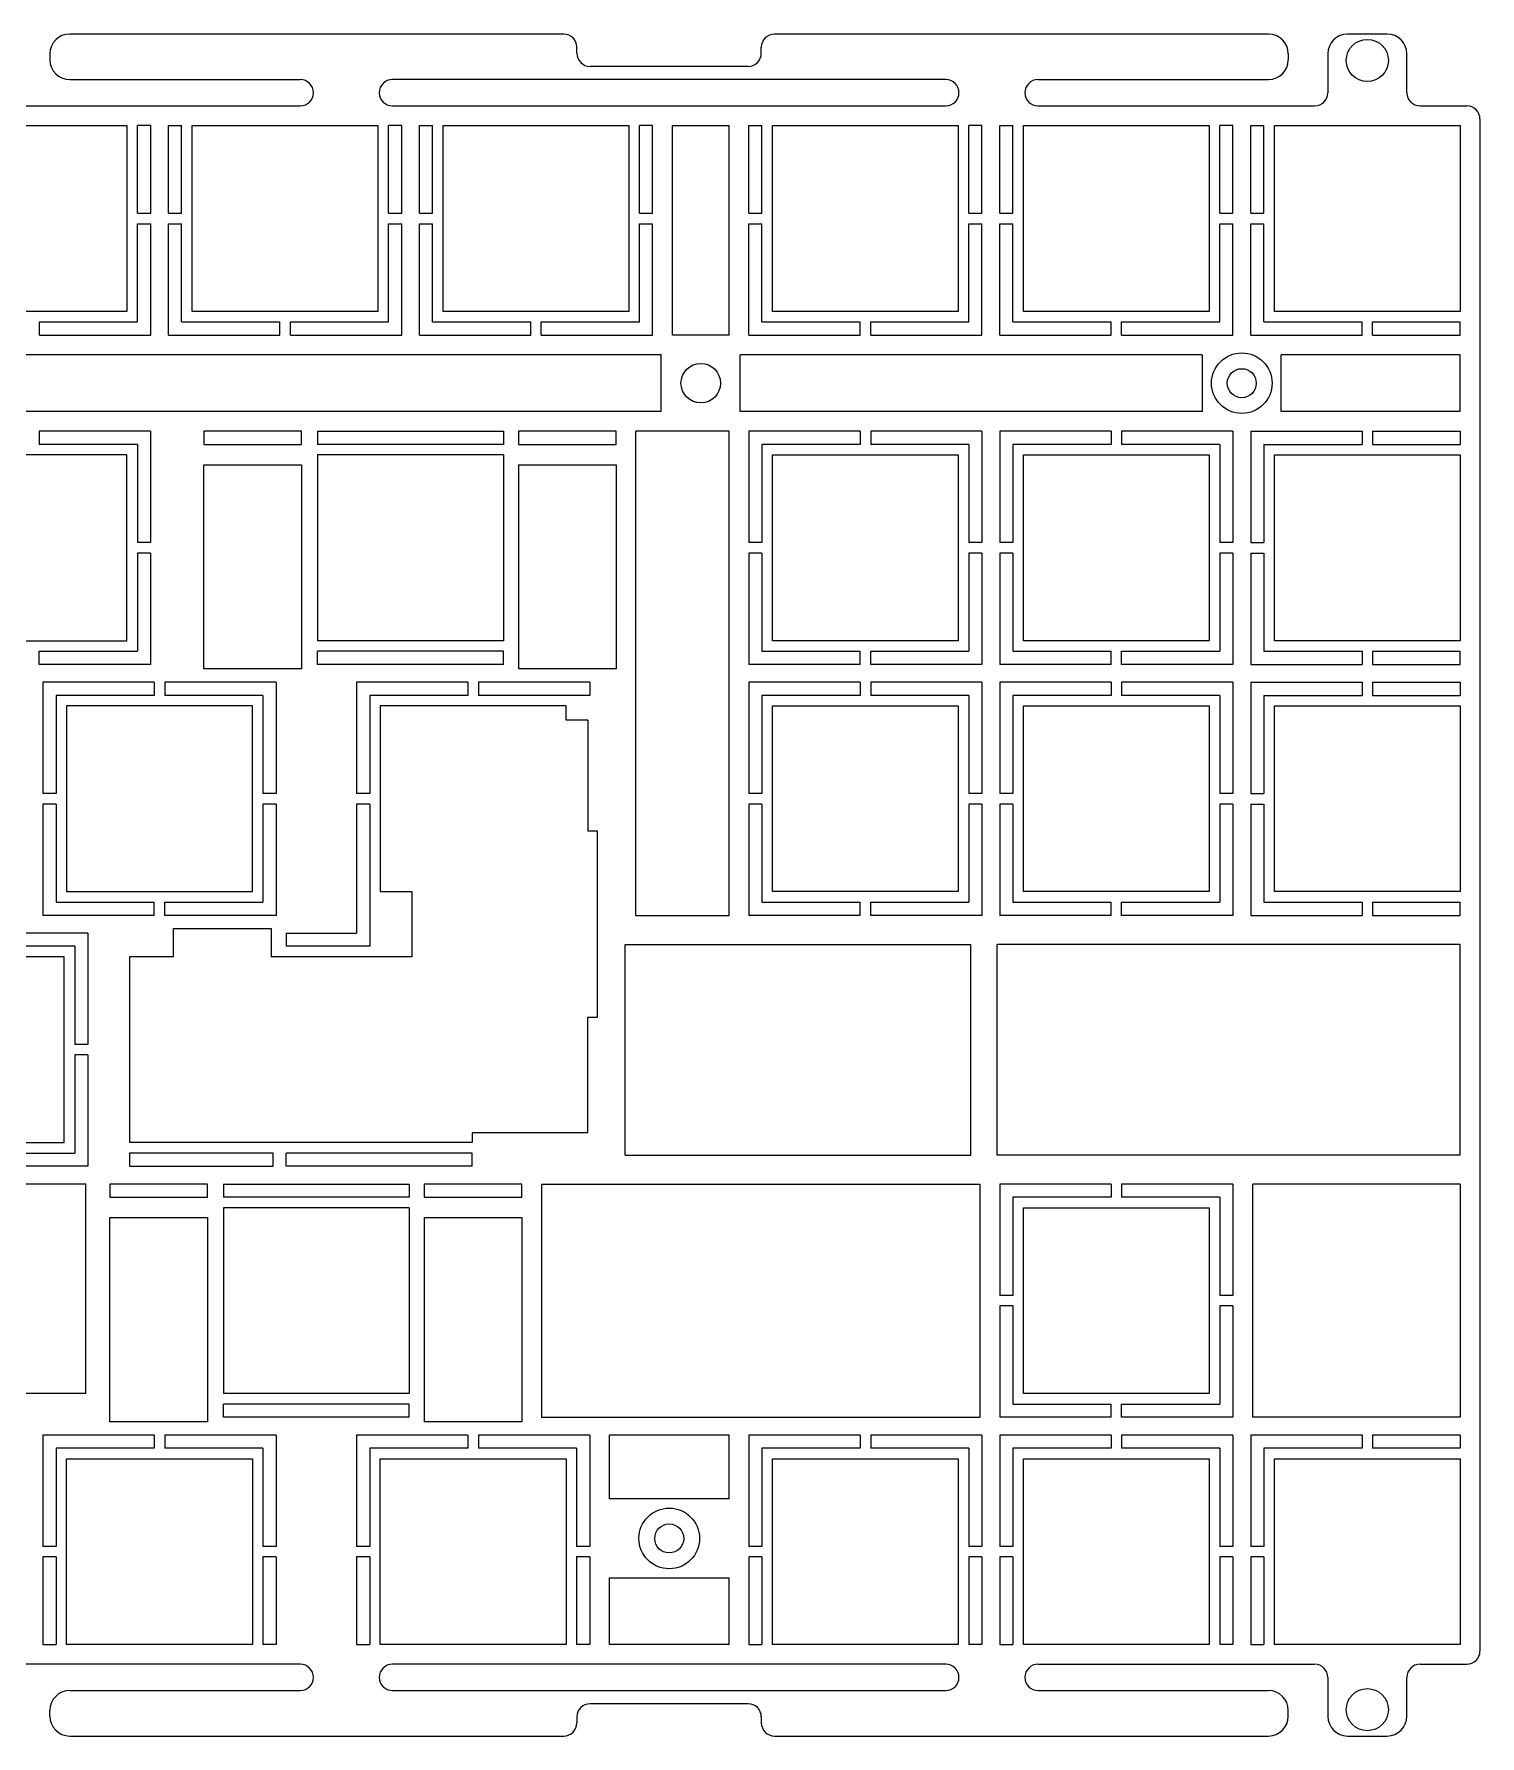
# Model space of a CAD drawing. Header units: millimetres. Extents: x -14 to 391, y -18 to 238.
# Drawn here: x 280.8 to 390.5, y 109.1 to 238.3 of the extents above; entities that cross this region are included whole.
import ezdxf

# ---------------------------------------------------------------- set-up
doc = ezdxf.new("R2010")
doc.units = ezdxf.units.MM
doc.header["$LTSCALE"] = 23.1
doc.layers.get('0').update_dxf_attribs({"linetype": 'CONTINUOUS'})

msp = doc.modelspace()

# ---------------------------------------------------------------- linework, layer by layer
at = {"color": 7, "linetype": 'Continuous'}
for p, q in [((320.98, 238.32), (283.48, 238.32)), ((374.48, 238.32), (336.98, 238.32)), ((383.48, 238.32), (380.48, 238.32)), ((281.98, 236.82), (281.98, 236.37)), ((321.98, 236.87), (321.98, 237.32)), ((335.98, 236.87), (335.98, 237.32)), ((375.98, 236.82), (375.98, 236.37)), ((378.98, 236.82), (378.98, 233.87)), ((384.98, 233.87), (384.98, 236.82)), ((334.98, 235.87), (322.98, 235.87)), ((283.48, 234.87), (300.98, 234.87)), ((349.98, 234.87), (307.98, 234.87)), ((356.98, 234.87), (374.48, 234.87)), ((279.98, 232.87), (300.98, 232.87)), ((307.98, 232.87), (349.98, 232.87)), ((356.98, 232.87), (377.98, 232.87)), ((385.98, 232.87), (389.53, 232.87)), ((273.73, 231.37), (287.83, 231.37)), ((287.83, 231.37), (287.83, 217.27)), ((289.63, 231.37), (288.63, 231.37)), ((288.63, 224.72), (288.63, 231.37)), ((289.63, 224.72), (289.63, 231.37)), ((290.98, 231.37), (291.98, 231.37)), ((290.98, 224.72), (290.98, 231.37)), ((291.98, 224.72), (291.98, 231.37)), ((292.78, 231.37), (306.88, 231.37)), ((292.78, 217.27), (292.78, 231.37)), ((306.88, 231.37), (306.88, 217.27)), ((308.68, 231.37), (307.68, 231.37)), ((307.68, 224.72), (307.68, 231.37)), ((308.68, 224.72), (308.68, 231.37)), ((310.03, 231.37), (311.03, 231.37)), ((310.03, 224.72), (310.03, 231.37)), ((311.03, 224.72), (311.03, 231.37)), ((311.83, 231.37), (325.93, 231.37)), ((311.83, 217.27), (311.83, 231.37)), ((325.93, 231.37), (325.93, 217.27)), ((327.73, 231.37), (326.73, 231.37)), ((326.73, 224.72), (326.73, 231.37)), ((327.73, 224.72), (327.73, 231.37)), ((329.23, 231.37), (333.53, 231.37)), ((329.23, 215.47), (329.23, 231.37)), ((333.53, 215.47), (333.53, 231.37)), ((335.03, 231.37), (336.03, 231.37)), ((335.03, 224.72), (335.03, 231.37)), ((336.03, 224.72), (336.03, 231.37)), ((336.83, 231.37), (350.93, 231.37)), ((336.83, 217.27), (336.83, 231.37)), ((350.93, 231.37), (350.93, 217.27)), ((352.73, 231.37), (351.73, 231.37)), ((351.73, 224.72), (351.73, 231.37)), ((352.73, 224.72), (352.73, 231.37)), ((354.08, 231.37), (355.08, 231.37)), ((354.08, 224.72), (354.08, 231.37)), ((355.08, 224.72), (355.08, 231.37)), ((355.88, 231.37), (369.98, 231.37)), ((355.88, 217.27), (355.88, 231.37)), ((369.98, 231.37), (369.98, 217.27)), ((371.78, 231.37), (370.78, 231.37)), ((370.78, 224.72), (370.78, 231.37)), ((371.78, 224.72), (371.78, 231.37)), ((373.13, 231.37), (374.13, 231.37)), ((373.13, 224.72), (373.13, 231.37)), ((374.13, 224.72), (374.13, 231.37)), ((374.93, 231.37), (389.03, 231.37)), ((374.93, 217.27), (374.93, 231.37)), ((389.03, 231.37), (389.03, 217.27)), ((390.53, 231.87), (390.53, 115.57)), ((288.63, 224.72), (289.63, 224.72)), ((288.63, 223.92), (289.63, 223.92)), ((288.63, 216.47), (288.63, 223.92)), ((289.63, 215.47), (289.63, 223.92)), ((290.98, 224.72), (291.98, 224.72)), ((290.98, 223.92), (291.98, 223.92)), ((290.98, 215.47), (290.98, 223.92)), ((291.98, 216.47), (291.98, 223.92)), ((307.68, 224.72), (308.68, 224.72)), ((307.68, 223.92), (308.68, 223.92)), ((307.68, 216.47), (307.68, 223.92)), ((308.68, 215.47), (308.68, 223.92)), ((310.03, 224.72), (311.03, 224.72)), ((310.03, 223.92), (311.03, 223.92)), ((310.03, 215.47), (310.03, 223.92)), ((311.03, 216.47), (311.03, 223.92)), ((326.73, 224.72), (327.73, 224.72)), ((326.73, 223.92), (327.73, 223.92)), ((326.73, 216.47), (326.73, 223.92)), ((327.73, 215.47), (327.73, 223.92)), ((335.03, 224.72), (336.03, 224.72)), ((335.03, 223.92), (336.03, 223.92)), ((335.03, 215.47), (335.03, 223.92)), ((336.03, 216.47), (336.03, 223.92)), ((351.73, 224.72), (352.73, 224.72)), ((351.73, 223.92), (352.73, 223.92)), ((351.73, 216.47), (351.73, 223.92)), ((352.73, 215.47), (352.73, 223.92)), ((354.08, 224.72), (355.08, 224.72)), ((354.08, 223.92), (355.08, 223.92)), ((354.08, 215.47), (354.08, 223.92)), ((355.08, 216.47), (355.08, 223.92)), ((370.78, 224.72), (371.78, 224.72)), ((370.78, 223.92), (371.78, 223.92)), ((370.78, 216.47), (370.78, 223.92)), ((371.78, 215.47), (371.78, 223.92)), ((373.13, 224.72), (374.13, 224.72)), ((373.13, 223.92), (374.13, 223.92)), ((373.13, 215.47), (373.13, 223.92)), ((374.13, 216.47), (374.13, 223.92)), ((287.83, 217.27), (273.73, 217.27)), ((306.88, 217.27), (292.78, 217.27)), ((325.93, 217.27), (311.83, 217.27)), ((350.93, 217.27), (336.83, 217.27)), ((369.98, 217.27), (355.88, 217.27)), ((389.03, 217.27), (374.93, 217.27)), ((281.18, 216.47), (288.63, 216.47)), ((281.18, 215.47), (281.18, 216.47)), ((291.98, 216.47), (299.43, 216.47)), ((299.43, 215.47), (299.43, 216.47)), ((300.23, 216.47), (307.68, 216.47)), ((300.23, 215.47), (300.23, 216.47)), ((311.03, 216.47), (318.48, 216.47)), ((318.48, 215.47), (318.48, 216.47)), ((319.28, 216.47), (326.73, 216.47)), ((319.28, 215.47), (319.28, 216.47)), ((336.03, 216.47), (343.48, 216.47)), ((343.48, 215.47), (343.48, 216.47)), ((344.28, 216.47), (351.73, 216.47)), ((344.28, 215.47), (344.28, 216.47)), ((355.08, 216.47), (362.53, 216.47)), ((362.53, 215.47), (362.53, 216.47)), ((363.33, 216.47), (370.78, 216.47)), ((363.33, 215.47), (363.33, 216.47)), ((374.13, 216.47), (381.58, 216.47)), ((381.58, 215.47), (381.58, 216.47)), ((382.38, 216.47), (389.03, 216.47)), ((382.38, 215.47), (382.38, 216.47)), ((389.03, 215.47), (389.03, 216.47)), ((281.18, 215.47), (289.63, 215.47)), ((290.98, 215.47), (299.43, 215.47)), ((300.23, 215.47), (308.68, 215.47)), ((310.03, 215.47), (318.48, 215.47)), ((319.28, 215.47), (327.73, 215.47)), ((333.53, 215.47), (329.23, 215.47)), ((335.03, 215.47), (343.48, 215.47)), ((344.28, 215.47), (352.73, 215.47)), ((354.08, 215.47), (362.53, 215.47)), ((363.33, 215.47), (371.78, 215.47)), ((373.13, 215.47), (381.58, 215.47)), ((382.38, 215.47), (389.03, 215.47)), ((328.38, 213.97), (248.94, 213.97)), ((328.38, 209.67), (328.38, 213.97)), ((369.45, 213.97), (334.38, 213.97)), ((334.38, 209.67), (334.38, 213.97)), ((369.45, 213.97), (369.45, 209.67)), ((389.03, 213.97), (375.45, 213.97)), ((375.45, 209.67), (375.45, 213.97)), ((389.03, 209.67), (389.03, 213.97)), ((328.38, 209.67), (248.94, 209.67)), ((369.45, 209.67), (334.38, 209.67)), ((389.03, 209.67), (375.45, 209.67)), ((289.62, 208.17), (281.17, 208.17)), ((281.17, 208.17), (281.17, 207.17)), ((289.62, 208.17), (289.62, 199.72)), ((301.07, 208.17), (293.67, 208.17)), ((293.67, 208.17), (293.67, 207.17)), ((301.07, 207.17), (301.07, 208.17)), ((302.3, 208.17), (316.4, 208.17)), ((302.3, 208.17), (302.3, 207.17)), ((316.4, 208.17), (316.4, 207.17)), ((324.95, 208.17), (317.55, 208.17)), ((317.55, 208.17), (317.55, 207.17)), ((324.95, 207.17), (324.95, 208.17)), ((333.53, 208.17), (326.45, 208.17)), ((326.45, 171.42), (326.45, 208.17)), ((333.53, 171.42), (333.53, 208.17)), ((343.48, 208.17), (335.03, 208.17)), ((335.03, 208.17), (335.03, 199.72)), ((343.48, 208.17), (343.48, 207.17)), ((352.73, 208.17), (344.28, 208.17)), ((344.28, 208.17), (344.28, 207.17)), ((352.73, 208.17), (352.73, 199.72)), ((362.53, 208.17), (354.08, 208.17)), ((354.08, 208.17), (354.08, 199.72)), ((362.53, 208.17), (362.53, 207.17)), ((371.78, 208.17), (363.33, 208.17)), ((363.33, 208.17), (363.33, 207.17)), ((371.78, 208.17), (371.78, 199.72)), ((373.13, 208.17), (381.58, 208.17)), ((373.13, 208.17), (373.13, 199.72)), ((381.58, 208.17), (381.58, 207.17)), ((382.38, 208.17), (389.03, 208.17)), ((382.38, 208.17), (382.38, 207.17)), ((389.03, 208.17), (389.03, 207.17)), ((288.62, 207.17), (281.17, 207.17)), ((288.62, 207.17), (288.62, 199.72)), ((293.67, 207.17), (301.07, 207.17)), ((316.4, 207.17), (302.3, 207.17)), ((317.55, 207.17), (324.95, 207.17)), ((343.48, 207.17), (336.03, 207.17)), ((336.03, 207.17), (336.03, 199.72)), ((351.73, 207.17), (344.28, 207.17)), ((351.73, 207.17), (351.73, 199.72)), ((362.53, 207.17), (355.08, 207.17)), ((355.08, 207.17), (355.08, 199.72)), ((370.78, 207.17), (363.33, 207.17)), ((370.78, 207.17), (370.78, 199.72)), ((374.13, 207.17), (381.58, 207.17)), ((374.13, 207.17), (374.13, 199.72)), ((382.38, 207.17), (389.03, 207.17)), ((287.82, 206.37), (273.72, 206.37)), ((287.82, 192.27), (287.82, 206.37)), ((293.67, 205.63), (301.07, 205.63)), ((293.67, 190.13), (293.67, 205.63)), ((301.07, 205.63), (301.07, 190.13)), ((316.4, 206.37), (302.3, 206.37)), ((302.3, 206.37), (302.3, 192.27)), ((316.4, 206.37), (316.4, 192.27)), ((317.55, 205.63), (324.95, 205.63)), ((317.55, 205.63), (317.55, 190.13)), ((324.95, 205.63), (324.95, 190.13)), ((336.83, 206.37), (350.93, 206.37)), ((336.83, 192.27), (336.83, 206.37)), ((350.93, 206.37), (350.93, 192.27)), ((355.88, 206.37), (369.98, 206.37)), ((355.88, 192.27), (355.88, 206.37)), ((369.98, 206.37), (369.98, 192.27)), ((374.93, 206.37), (389.03, 206.37)), ((374.93, 192.27), (374.93, 206.37)), ((389.03, 206.37), (389.03, 192.27)), ((289.62, 199.72), (288.62, 199.72)), ((336.03, 199.72), (335.03, 199.72)), ((352.73, 199.72), (351.73, 199.72)), ((355.08, 199.72), (354.08, 199.72)), ((371.78, 199.72), (370.78, 199.72)), ((373.13, 199.72), (374.13, 199.72)), ((289.62, 198.92), (288.62, 198.92)), ((288.62, 198.92), (288.62, 191.47)), ((289.62, 198.92), (289.62, 190.47)), ((336.03, 198.92), (335.03, 198.92)), ((335.03, 198.92), (335.03, 190.47)), ((336.03, 198.92), (336.03, 191.47)), ((352.73, 198.92), (351.73, 198.92)), ((351.73, 198.92), (351.73, 191.47)), ((352.73, 198.92), (352.73, 190.47)), ((355.08, 198.92), (354.08, 198.92)), ((354.08, 198.92), (354.08, 190.47)), ((355.08, 198.92), (355.08, 191.47)), ((371.78, 198.92), (370.78, 198.92)), ((370.78, 198.92), (370.78, 191.47)), ((371.78, 198.92), (371.78, 190.47)), ((373.13, 198.92), (374.13, 198.92)), ((373.13, 198.92), (373.13, 190.47)), ((374.13, 198.92), (374.13, 191.47)), ((273.72, 192.27), (287.82, 192.27)), ((281.17, 191.47), (288.62, 191.47)), ((281.17, 190.47), (281.17, 191.47)), ((316.4, 192.27), (302.3, 192.27)), ((316.4, 191.47), (302.3, 191.47)), ((302.3, 190.47), (302.3, 191.47)), ((316.4, 190.47), (316.4, 191.47)), ((336.03, 191.47), (343.48, 191.47)), ((350.93, 192.27), (336.83, 192.27)), ((343.48, 190.47), (343.48, 191.47)), ((344.28, 191.47), (351.73, 191.47)), ((344.28, 190.47), (344.28, 191.47)), ((355.08, 191.47), (362.53, 191.47)), ((369.98, 192.27), (355.88, 192.27)), ((362.53, 190.47), (362.53, 191.47)), ((363.33, 191.47), (370.78, 191.47)), ((363.33, 190.47), (363.33, 191.47)), ((374.13, 191.47), (381.58, 191.47)), ((389.03, 192.27), (374.93, 192.27)), ((381.58, 191.47), (381.58, 190.47)), ((382.38, 191.47), (389.03, 191.47)), ((382.38, 191.47), (382.38, 190.47)), ((389.03, 190.47), (389.03, 191.47)), ((289.62, 190.47), (281.17, 190.47)), ((301.07, 190.13), (293.67, 190.13)), ((316.4, 190.47), (302.3, 190.47)), ((324.95, 190.13), (317.55, 190.13)), ((343.48, 190.47), (335.03, 190.47)), ((352.73, 190.47), (344.28, 190.47)), ((362.53, 190.47), (354.08, 190.47)), ((371.78, 190.47), (363.33, 190.47)), ((373.13, 190.47), (381.58, 190.47)), ((382.38, 190.47), (389.03, 190.47)), ((289.9, 189.12), (281.45, 189.12)), ((281.45, 189.12), (281.45, 180.67)), ((289.9, 189.12), (289.9, 188.12)), ((299.15, 189.12), (290.7, 189.12)), ((290.7, 189.12), (290.7, 188.12)), ((299.15, 189.12), (299.15, 180.67)), ((313.71, 189.12), (305.26, 189.12)), ((305.26, 189.12), (305.26, 180.67)), ((313.71, 189.12), (313.71, 188.12)), ((322.96, 189.12), (314.51, 189.12)), ((314.51, 189.12), (314.51, 188.12)), ((322.96, 189.12), (322.96, 188.12)), ((343.48, 189.12), (335.03, 189.12)), ((335.03, 189.12), (335.03, 180.67)), ((343.48, 189.12), (343.48, 188.12)), ((352.73, 189.12), (344.28, 189.12)), ((344.28, 189.12), (344.28, 188.12)), ((352.73, 189.12), (352.73, 180.67)), ((362.53, 189.12), (354.08, 189.12)), ((354.08, 189.12), (354.08, 180.67)), ((362.53, 189.12), (362.53, 188.12)), ((371.78, 189.12), (363.33, 189.12)), ((363.33, 189.12), (363.33, 188.12)), ((371.78, 189.12), (371.78, 180.67)), ((373.13, 189.12), (381.58, 189.12)), ((373.13, 189.12), (373.13, 180.67)), ((381.58, 189.12), (381.58, 188.12)), ((382.38, 189.12), (389.03, 189.12)), ((382.38, 189.12), (382.38, 188.12)), ((389.03, 189.12), (389.03, 188.12)), ((289.9, 188.12), (282.45, 188.12)), ((282.45, 188.12), (282.45, 180.67)), ((298.15, 188.12), (290.7, 188.12)), ((298.15, 188.12), (298.15, 180.67)), ((313.71, 188.12), (306.26, 188.12)), ((306.26, 188.12), (306.26, 180.67)), ((322.96, 188.12), (314.51, 188.12)), ((343.48, 188.12), (336.03, 188.12)), ((336.03, 188.12), (336.03, 180.67)), ((351.73, 188.12), (344.28, 188.12)), ((351.73, 188.12), (351.73, 180.67)), ((362.53, 188.12), (355.08, 188.12)), ((355.08, 188.12), (355.08, 180.67)), ((370.78, 188.12), (363.33, 188.12)), ((370.78, 188.12), (370.78, 180.67)), ((374.13, 188.12), (381.58, 188.12)), ((374.13, 188.12), (374.13, 180.67)), ((382.38, 188.12), (389.03, 188.12)), ((297.35, 187.32), (283.25, 187.32)), ((283.25, 187.32), (283.25, 173.22)), ((297.35, 173.22), (297.35, 187.32)), ((321.16, 187.32), (307.06, 187.32)), ((307.06, 187.32), (307.06, 173.22)), ((321.16, 186.24), (321.16, 187.32)), ((322.8, 186.24), (321.16, 186.24)), ((322.8, 186.24), (322.8, 177.8)), ((336.83, 187.32), (350.93, 187.32)), ((336.83, 173.22), (336.83, 187.32)), ((350.93, 187.32), (350.93, 173.22)), ((355.88, 187.32), (369.98, 187.32)), ((355.88, 173.22), (355.88, 187.32)), ((369.98, 187.32), (369.98, 173.22)), ((374.93, 187.32), (389.03, 187.32)), ((374.93, 173.22), (374.93, 187.32)), ((389.03, 187.32), (389.03, 173.22)), ((282.45, 180.67), (281.45, 180.67)), ((282.45, 179.87), (281.45, 179.87)), ((281.45, 179.87), (281.45, 171.42)), ((282.45, 179.87), (282.45, 172.42)), ((299.15, 180.67), (298.15, 180.67)), ((299.15, 179.87), (298.15, 179.87)), ((298.15, 179.87), (298.15, 172.42)), ((299.15, 179.87), (299.15, 171.42)), ((306.26, 180.67), (305.26, 180.67)), ((306.26, 179.87), (305.26, 179.87)), ((305.26, 179.87), (305.26, 170.07)), ((306.26, 179.87), (306.26, 169.07)), ((336.03, 180.67), (335.03, 180.67)), ((336.03, 179.87), (335.03, 179.87)), ((335.03, 179.87), (335.03, 171.42)), ((336.03, 179.87), (336.03, 172.42)), ((352.73, 180.67), (351.73, 180.67)), ((352.73, 179.87), (351.73, 179.87)), ((351.73, 179.87), (351.73, 172.42)), ((352.73, 179.87), (352.73, 171.42)), ((355.08, 180.67), (354.08, 180.67)), ((355.08, 179.87), (354.08, 179.87)), ((354.08, 179.87), (354.08, 171.42)), ((355.08, 179.87), (355.08, 172.42)), ((371.78, 180.67), (370.78, 180.67)), ((371.78, 179.87), (370.78, 179.87)), ((370.78, 179.87), (370.78, 172.42)), ((371.78, 179.87), (371.78, 171.42)), ((373.13, 180.67), (374.13, 180.67)), ((373.13, 179.87), (374.13, 179.87)), ((373.13, 179.87), (373.13, 171.42)), ((374.13, 179.87), (374.13, 172.42)), ((323.54, 177.8), (322.8, 177.8)), ((323.54, 163.7), (323.54, 177.8)), ((283.25, 173.22), (297.35, 173.22)), ((307.06, 173.22), (309.44, 173.22)), ((309.44, 173.22), (309.44, 168.27)), ((350.93, 173.22), (336.83, 173.22)), ((369.98, 173.22), (355.88, 173.22)), ((389.03, 173.22), (374.93, 173.22)), ((282.45, 172.42), (289.9, 172.42)), ((289.9, 171.42), (289.9, 172.42)), ((290.7, 172.42), (298.15, 172.42)), ((290.7, 171.42), (290.7, 172.42)), ((336.03, 172.42), (343.48, 172.42)), ((343.48, 171.42), (343.48, 172.42)), ((344.28, 172.42), (351.73, 172.42)), ((344.28, 171.42), (344.28, 172.42)), ((355.08, 172.42), (362.53, 172.42)), ((362.53, 171.42), (362.53, 172.42)), ((363.33, 172.42), (370.78, 172.42)), ((363.33, 171.42), (363.33, 172.42)), ((374.13, 172.42), (381.58, 172.42)), ((381.58, 172.42), (381.58, 171.42)), ((382.38, 172.42), (389.03, 172.42)), ((382.38, 172.42), (382.38, 171.42)), ((389.03, 171.42), (389.03, 172.42)), ((289.9, 171.42), (281.45, 171.42)), ((299.15, 171.42), (290.7, 171.42)), ((326.45, 171.42), (333.53, 171.42)), ((343.48, 171.42), (335.03, 171.42)), ((352.73, 171.42), (344.28, 171.42)), ((362.53, 171.42), (354.08, 171.42)), ((371.78, 171.42), (363.33, 171.42)), ((373.13, 171.42), (381.58, 171.42)), ((382.38, 171.42), (389.03, 171.42)), ((284.86, 170.07), (276.41, 170.07)), ((284.86, 170.07), (284.86, 161.62)), ((291.37, 170.41), (298.77, 170.41)), ((291.37, 168.27), (291.37, 170.41)), ((298.77, 170.41), (298.77, 168.27)), ((299.92, 170.07), (305.26, 170.07)), ((299.92, 170.07), (299.92, 169.07)), ((283.06, 168.27), (268.96, 168.27)), ((283.86, 169.07), (276.41, 169.07)), ((283.06, 154.17), (283.06, 168.27)), ((283.86, 169.07), (283.86, 161.62)), ((291.37, 168.27), (288.01, 168.27)), ((288.01, 168.27), (288.01, 154.17)), ((309.44, 168.27), (298.77, 168.27)), ((306.26, 169.07), (299.92, 169.07)), ((325.64, 169.22), (351.88, 169.22)), ((325.64, 153.22), (325.64, 169.22)), ((351.88, 153.22), (351.88, 169.22)), ((389.03, 169.22), (353.88, 169.22)), ((353.88, 153.22), (353.88, 169.22)), ((389.03, 153.22), (389.03, 169.22)), ((322.8, 163.7), (323.54, 163.7)), ((322.8, 154.91), (322.8, 163.7)), ((284.86, 161.62), (283.86, 161.62)), ((284.86, 160.82), (283.86, 160.82)), ((283.86, 160.82), (283.86, 153.37)), ((284.86, 160.82), (284.86, 152.37)), ((268.96, 154.17), (283.06, 154.17)), ((314.02, 154.17), (288.01, 154.17)), ((322.8, 154.91), (314.02, 154.91)), ((314.02, 154.91), (314.02, 154.17)), ((276.41, 153.37), (283.86, 153.37)), ((298.92, 153.37), (288.01, 153.37)), ((288.01, 153.37), (288.01, 152.37)), ((298.92, 152.37), (298.92, 153.37)), ((314.02, 153.37), (299.92, 153.37)), ((299.92, 152.37), (299.92, 153.37)), ((314.02, 152.37), (314.02, 153.37)), ((325.64, 153.22), (351.88, 153.22)), ((389.03, 153.22), (353.88, 153.22)), ((284.86, 152.37), (276.41, 152.37)), ((288.01, 152.37), (298.92, 152.37)), ((314.02, 152.37), (299.92, 152.37)), ((284.71, 151.02), (276.84, 151.02)), ((284.71, 135.12), (284.71, 151.02)), ((293.93, 151.02), (286.53, 151.02)), ((286.53, 151.02), (286.53, 150.02)), ((286.53, 150.02), (293.93, 150.02)), ((293.93, 150.02), (293.93, 151.02)), ((295.15, 151.02), (309.25, 151.02)), ((295.15, 151.02), (295.15, 150.02)), ((309.25, 150.02), (295.15, 150.02)), ((309.25, 151.02), (309.25, 150.02)), ((317.8, 151.02), (310.4, 151.02)), ((310.4, 151.02), (310.4, 150.02)), ((310.4, 150.02), (317.8, 150.02)), ((317.8, 150.02), (317.8, 151.02)), ((319.3, 151.02), (352.58, 151.02)), ((319.3, 151.02), (319.3, 133.32)), ((352.58, 133.32), (352.58, 151.02)), ((362.53, 151.02), (354.08, 151.02)), ((354.08, 151.02), (354.08, 142.57)), ((362.53, 150.02), (355.08, 150.02)), ((355.08, 150.02), (355.08, 142.57)), ((362.53, 151.02), (362.53, 150.02)), ((371.78, 151.02), (363.33, 151.02)), ((363.33, 151.02), (363.33, 150.02)), ((370.78, 150.02), (363.33, 150.02)), ((370.78, 150.02), (370.78, 142.57)), ((371.78, 151.02), (371.78, 142.57)), ((389.03, 151.02), (373.28, 151.02)), ((373.28, 133.32), (373.28, 151.02)), ((389.03, 151.02), (389.03, 133.32)), ((309.25, 149.22), (295.15, 149.22)), ((295.15, 149.22), (295.15, 135.12)), ((309.25, 149.22), (309.25, 135.12)), ((355.88, 149.22), (369.98, 149.22)), ((355.88, 135.12), (355.88, 149.22)), ((369.98, 149.22), (369.98, 135.12)), ((286.53, 148.48), (293.93, 148.48)), ((286.53, 132.98), (286.53, 148.48)), ((293.93, 148.48), (293.93, 132.98)), ((310.4, 148.48), (317.8, 148.48)), ((310.4, 148.48), (310.4, 132.98)), ((317.8, 148.48), (317.8, 132.98)), ((355.08, 142.57), (354.08, 142.57)), ((371.78, 142.57), (370.78, 142.57)), ((355.08, 141.77), (354.08, 141.77)), ((354.08, 141.77), (354.08, 133.32)), ((355.08, 141.77), (355.08, 134.32)), ((371.78, 141.77), (370.78, 141.77)), ((370.78, 141.77), (370.78, 134.32)), ((371.78, 141.77), (371.78, 133.32)), ((284.71, 135.12), (276.84, 135.12)), ((309.25, 135.12), (295.15, 135.12)), ((369.98, 135.12), (355.88, 135.12)), ((309.25, 134.32), (295.15, 134.32)), ((295.15, 133.32), (295.15, 134.32)), ((309.25, 133.32), (295.15, 133.32)), ((309.25, 133.32), (309.25, 134.32)), ((319.3, 133.32), (352.58, 133.32)), ((362.53, 133.32), (354.08, 133.32)), ((355.08, 134.32), (362.53, 134.32)), ((362.53, 133.32), (362.53, 134.32)), ((363.33, 134.32), (370.78, 134.32)), ((363.33, 133.32), (363.33, 134.32)), ((371.78, 133.32), (363.33, 133.32)), ((389.03, 133.32), (373.28, 133.32)), ((289.9, 131.97), (281.45, 131.97)), ((281.45, 131.97), (281.45, 123.52)), ((293.93, 132.98), (286.53, 132.98)), ((289.9, 131.97), (289.9, 130.97)), ((299.15, 131.97), (290.7, 131.97)), ((290.7, 131.97), (290.7, 130.97)), ((299.15, 131.97), (299.15, 123.52)), ((313.71, 131.97), (305.26, 131.97)), ((305.26, 131.97), (305.26, 123.52)), ((317.8, 132.98), (310.4, 132.98)), ((313.71, 131.97), (313.71, 130.97)), ((322.96, 131.97), (314.51, 131.97)), ((314.51, 131.97), (314.51, 130.97)), ((322.96, 131.97), (322.96, 123.52)), ((333.53, 131.97), (324.46, 131.97)), ((324.46, 127.12), (324.46, 131.97)), ((333.53, 127.12), (333.53, 131.97)), ((343.48, 131.97), (335.03, 131.97)), ((335.03, 131.97), (335.03, 123.52)), ((343.48, 131.97), (343.48, 130.97)), ((352.73, 131.97), (344.28, 131.97)), ((344.28, 131.97), (344.28, 130.97)), ((352.73, 131.97), (352.73, 123.52)), ((362.53, 131.97), (354.08, 131.97)), ((354.08, 131.97), (354.08, 123.52)), ((362.53, 131.97), (362.53, 130.97)), ((371.78, 131.97), (363.33, 131.97)), ((363.33, 131.97), (363.33, 130.97)), ((371.78, 131.97), (371.78, 123.52)), ((381.58, 131.97), (373.13, 131.97)), ((373.13, 131.97), (373.13, 123.52)), ((381.58, 131.97), (381.58, 130.97)), ((389.03, 131.97), (382.38, 131.97)), ((382.38, 131.97), (382.38, 130.97)), ((389.03, 131.97), (389.03, 130.97)), ((289.9, 130.97), (282.45, 130.97)), ((282.45, 130.97), (282.45, 123.52)), ((298.15, 130.97), (290.7, 130.97)), ((298.15, 130.97), (298.15, 123.52)), ((313.71, 130.97), (306.26, 130.97)), ((306.26, 130.97), (306.26, 123.52)), ((321.96, 130.97), (314.51, 130.97)), ((321.96, 130.97), (321.96, 123.52)), ((343.48, 130.97), (336.03, 130.97)), ((336.03, 130.97), (336.03, 123.52)), ((351.73, 130.97), (344.28, 130.97)), ((351.73, 130.97), (351.73, 123.52)), ((362.53, 130.97), (355.08, 130.97)), ((355.08, 130.97), (355.08, 123.52)), ((370.78, 130.97), (363.33, 130.97)), ((370.78, 130.97), (370.78, 123.52)), ((381.58, 130.97), (374.13, 130.97)), ((374.13, 130.97), (374.13, 123.52)), ((389.03, 130.97), (382.38, 130.97)), ((283.25, 130.17), (297.35, 130.17)), ((283.25, 116.07), (283.25, 130.17)), ((297.35, 130.17), (297.35, 116.07)), ((307.06, 130.17), (321.16, 130.17)), ((307.06, 116.07), (307.06, 130.17)), ((321.16, 130.17), (321.16, 116.07)), ((336.83, 130.17), (350.93, 130.17)), ((336.83, 116.07), (336.83, 130.17)), ((350.93, 130.17), (350.93, 116.07)), ((355.88, 130.17), (369.98, 130.17)), ((355.88, 116.07), (355.88, 130.17)), ((369.98, 130.17), (369.98, 116.07)), ((374.93, 130.17), (389.03, 130.17)), ((374.93, 116.07), (374.93, 130.17)), ((389.03, 130.17), (389.03, 116.07)), ((333.53, 127.12), (324.46, 127.12)), ((282.45, 123.52), (281.45, 123.52)), ((299.15, 123.52), (298.15, 123.52)), ((306.26, 123.52), (305.26, 123.52)), ((322.96, 123.52), (321.96, 123.52)), ((336.03, 123.52), (335.03, 123.52)), ((352.73, 123.52), (351.73, 123.52)), ((355.08, 123.52), (354.08, 123.52)), ((371.78, 123.52), (370.78, 123.52)), ((374.13, 123.52), (373.13, 123.52)), ((282.45, 122.72), (281.45, 122.72)), ((281.45, 122.72), (281.45, 116.07)), ((282.45, 122.72), (282.45, 116.07)), ((299.15, 122.72), (298.15, 122.72)), ((298.15, 122.72), (298.15, 116.07)), ((299.15, 122.72), (299.15, 116.07)), ((306.26, 122.72), (305.26, 122.72)), ((305.26, 122.72), (305.26, 116.07)), ((306.26, 122.72), (306.26, 116.07)), ((322.96, 122.72), (321.96, 122.72)), ((321.96, 122.72), (321.96, 116.07)), ((322.96, 122.72), (322.96, 116.07)), ((336.03, 122.72), (335.03, 122.72)), ((335.03, 122.72), (335.03, 116.07)), ((336.03, 122.72), (336.03, 116.07)), ((352.73, 122.72), (351.73, 122.72)), ((351.73, 122.72), (351.73, 116.07)), ((352.73, 122.72), (352.73, 116.07)), ((355.08, 122.72), (354.08, 122.72)), ((354.08, 122.72), (354.08, 116.07)), ((355.08, 122.72), (355.08, 116.07)), ((371.78, 122.72), (370.78, 122.72)), ((370.78, 122.72), (370.78, 116.07)), ((371.78, 122.72), (371.78, 116.07)), ((374.13, 122.72), (373.13, 122.72)), ((373.13, 122.72), (373.13, 116.07)), ((374.13, 122.72), (374.13, 116.07)), ((324.46, 121.12), (333.53, 121.12)), ((324.46, 116.07), (324.46, 121.12)), ((333.53, 116.07), (333.53, 121.12)), ((281.45, 116.07), (282.45, 116.07)), ((297.35, 116.07), (283.25, 116.07)), ((299.15, 116.07), (298.15, 116.07)), ((305.26, 116.07), (306.26, 116.07)), ((321.16, 116.07), (307.06, 116.07)), ((322.96, 116.07), (321.96, 116.07)), ((333.53, 116.07), (324.46, 116.07)), ((335.03, 116.07), (336.03, 116.07)), ((350.93, 116.07), (336.83, 116.07)), ((352.73, 116.07), (351.73, 116.07)), ((354.08, 116.07), (355.08, 116.07)), ((369.98, 116.07), (355.88, 116.07)), ((371.78, 116.07), (370.78, 116.07)), ((373.13, 116.07), (374.13, 116.07)), ((389.03, 116.07), (374.93, 116.07)), ((300.98, 114.57), (266.19, 114.57)), ((349.98, 114.57), (307.98, 114.57)), ((356.98, 114.57), (377.98, 114.57)), ((385.98, 114.57), (389.53, 114.57)), ((283.48, 112.57), (300.98, 112.57)), ((307.98, 112.57), (349.98, 112.57)), ((356.98, 112.57), (374.48, 112.57)), ((378.98, 113.57), (378.98, 110.62)), ((384.98, 110.62), (384.98, 113.57)), ((334.98, 111.57), (322.98, 111.57)), ((281.98, 110.62), (281.98, 111.07)), ((321.98, 110.57), (321.98, 110.12)), ((335.98, 110.57), (335.98, 110.12)), ((375.98, 110.62), (375.98, 111.07)), ((283.48, 109.12), (320.98, 109.12)), ((336.98, 109.12), (374.48, 109.12)), ((380.48, 109.12), (383.48, 109.12))]:
    msp.add_line(p, q, dxfattribs=at)
for centre, radius in [((381.98, 236.32), 1.6), ((331.38, 211.82), 1.5), ((372.45, 211.82), 2.3), ((372.45, 211.82), 1.1), ((328.99, 124.12), 2.3), ((328.99, 124.12), 1.1), ((381.98, 111.12), 1.6)]:
    msp.add_circle(centre, radius, dxfattribs=at)
for centre, radius, start, end in [((283.48, 236.82), 1.5, 90, 180), ((320.98, 237.32), 1, 0, 90), ((336.98, 237.32), 1, 90, 180), ((374.48, 236.82), 1.5, 0, 90), ((380.48, 236.82), 1.5, 90, 180), ((383.48, 236.82), 1.5, 0, 90), ((322.98, 236.87), 1, 180, 270), ((334.98, 236.87), 1, 270, 360), ((283.48, 236.37), 1.5, 180, 270), ((374.48, 236.37), 1.5, 270, 360), ((300.98, 233.87), 1, 270, 90), ((307.98, 233.87), 1, 90, 270), ((349.98, 233.87), 1, 270, 90), ((356.98, 233.87), 1, 90, 270), ((377.98, 233.87), 1, 270, 360), ((385.98, 233.87), 1, 180, 270), ((389.53, 231.87), 1, 0, 90), ((389.53, 115.57), 1, 270, 360), ((300.98, 113.57), 1, 270, 90), ((307.98, 113.57), 1, 90, 270), ((349.98, 113.57), 1, 270, 90), ((356.98, 113.57), 1, 90, 270), ((377.98, 113.57), 1, 0, 90), ((385.98, 113.57), 1, 90, 180), ((283.48, 111.07), 1.5, 90, 180), ((374.48, 111.07), 1.5, 0, 90), ((322.98, 110.57), 1, 90, 180), ((334.98, 110.57), 1, 0, 90), ((283.48, 110.62), 1.5, 180, 270), ((320.98, 110.12), 1, 270, 360), ((336.98, 110.12), 1, 180, 270), ((374.48, 110.62), 1.5, 270, 360), ((380.48, 110.62), 1.5, 180, 270), ((383.48, 110.62), 1.5, 270, 360)]:
    msp.add_arc(centre, radius, start, end, dxfattribs=at)

doc.saveas('drawing.dxf')
